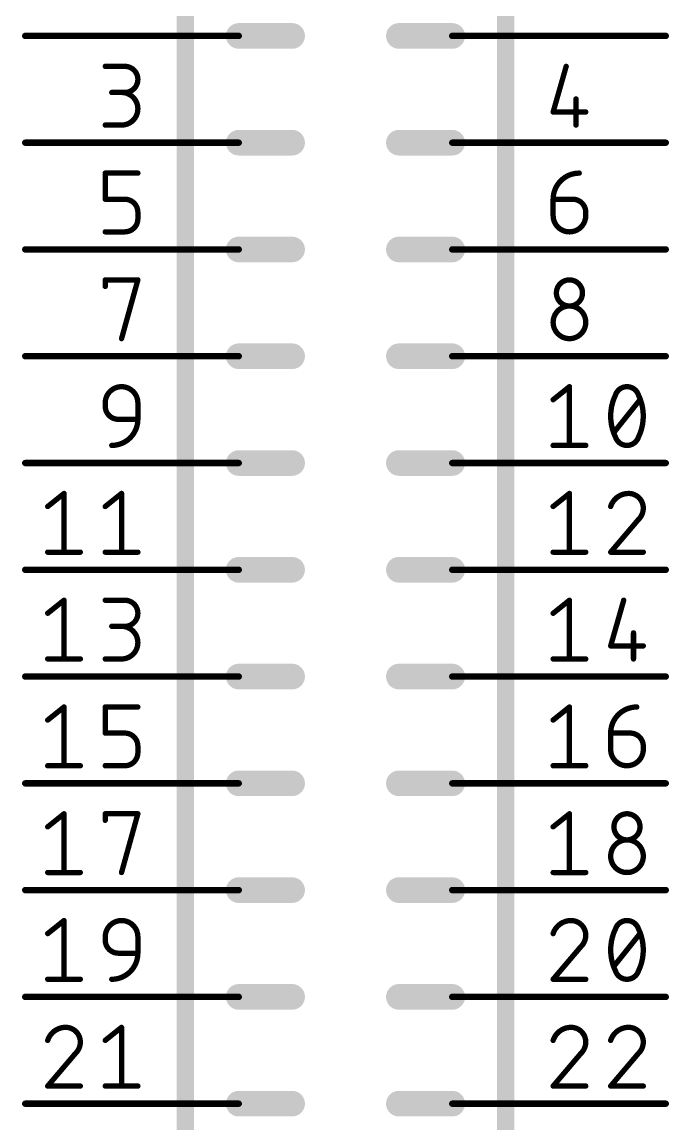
# Model space of a CAD drawing. Extents: x 13 to 226, y 41 to 152.
# Drawn here: x 22.78 to 38.18, y 68.1 to 94.31 of the extents above; entities that cross this region are included whole.
import ezdxf

# ---------------------------------------------------------------- set-up
doc = ezdxf.new("R2010")
doc.units = 0
doc.layers.add('94', color=12, linetype='CONTINUOUS')
doc.layers.add('95', color=251, linetype='CONTINUOUS')

msp = doc.modelspace()

# ---------------------------------------------------------------- linework, layer by layer
at = {"layer": '94'}
for points, const_width in [([(26.67, 104.14), (26.67, 43.18)], 0.4064), ([(34.29, 43.18), (34.29, 104.14)], 0.4064), ([(29.21, 93.98), (27.94, 93.98)], 0.6096), ([(31.75, 93.98), (33.02, 93.98)], 0.6096), ([(22.86, 93.98), (27.94, 93.98)], 0.1524), ([(38.1, 93.98), (33.02, 93.98)], 0.1524), ([(29.21, 91.44), (27.94, 91.44)], 0.6096), ([(31.75, 91.44), (33.02, 91.44)], 0.6096), ([(22.86, 91.44), (27.94, 91.44)], 0.1524), ([(38.1, 91.44), (33.02, 91.44)], 0.1524), ([(29.21, 88.9), (27.94, 88.9)], 0.6096), ([(31.75, 88.9), (33.02, 88.9)], 0.6096), ([(22.86, 88.9), (27.94, 88.9)], 0.1524), ([(38.1, 88.9), (33.02, 88.9)], 0.1524), ([(29.21, 86.36), (27.94, 86.36)], 0.6096), ([(31.75, 86.36), (33.02, 86.36)], 0.6096), ([(22.86, 86.36), (27.94, 86.36)], 0.1524), ([(38.1, 86.36), (33.02, 86.36)], 0.1524), ([(22.86, 83.82), (27.94, 83.82)], 0.1524), ([(29.21, 83.82), (27.94, 83.82)], 0.6096), ([(31.75, 83.82), (33.02, 83.82)], 0.6096), ([(38.1, 83.82), (33.02, 83.82)], 0.1524), ([(29.21, 81.28), (27.94, 81.28)], 0.6096), ([(31.75, 81.28), (33.02, 81.28)], 0.6096), ([(22.86, 81.28), (27.94, 81.28)], 0.1524), ([(38.1, 81.28), (33.02, 81.28)], 0.1524), ([(29.21, 78.74), (27.94, 78.74)], 0.6096), ([(31.75, 78.74), (33.02, 78.74)], 0.6096), ([(22.86, 78.74), (27.94, 78.74)], 0.1524), ([(38.1, 78.74), (33.02, 78.74)], 0.1524), ([(29.21, 76.2), (27.94, 76.2)], 0.6096), ([(31.75, 76.2), (33.02, 76.2)], 0.6096), ([(22.86, 76.2), (27.94, 76.2)], 0.1524), ([(38.1, 76.2), (33.02, 76.2)], 0.1524), ([(29.21, 73.66), (27.94, 73.66)], 0.6096), ([(31.75, 73.66), (33.02, 73.66)], 0.6096), ([(22.86, 73.66), (27.94, 73.66)], 0.1524), ([(38.1, 73.66), (33.02, 73.66)], 0.1524), ([(29.21, 71.12), (27.94, 71.12)], 0.6096), ([(31.75, 71.12), (33.02, 71.12)], 0.6096), ([(22.86, 71.12), (27.94, 71.12)], 0.1524), ([(38.1, 71.12), (33.02, 71.12)], 0.1524), ([(29.21, 68.58), (27.94, 68.58)], 0.6096), ([(31.75, 68.58), (33.02, 68.58)], 0.6096), ([(22.86, 68.58), (27.94, 68.58)], 0.1524), ([(38.1, 68.58), (33.02, 68.58)], 0.1524)]:
    msp.add_lwpolyline(points, dxfattribs=dict(at, const_width=const_width))
for points, const_width in [([(27.94, 94.1324, 1), (27.94, 93.8276)], 0.3048), ([(29.21, 93.8276, 1), (29.21, 94.1324)], 0.3048), ([(31.75, 94.1324, 1), (31.75, 93.8276)], 0.3048), ([(33.02, 93.8276, 1), (33.02, 94.1324)], 0.3048), ([(22.86, 94.0181, 1), (22.86, 93.9419)], 0.0762), ([(27.94, 93.9419, 1), (27.94, 94.0181)], 0.0762), ([(33.02, 94.0181, 1), (33.02, 93.9419)], 0.0762), ([(38.1, 93.9419, 1), (38.1, 94.0181)], 0.0762), ([(27.94, 91.5924, 1), (27.94, 91.2876)], 0.3048), ([(29.21, 91.2876, 1), (29.21, 91.5924)], 0.3048), ([(31.75, 91.5924, 1), (31.75, 91.2876)], 0.3048), ([(33.02, 91.2876, 1), (33.02, 91.5924)], 0.3048), ([(22.86, 91.4781, 1), (22.86, 91.4019)], 0.0762), ([(27.94, 91.4019, 1), (27.94, 91.4781)], 0.0762), ([(33.02, 91.4781, 1), (33.02, 91.4019)], 0.0762), ([(38.1, 91.4019, 1), (38.1, 91.4781)], 0.0762), ([(27.94, 89.0524, 1), (27.94, 88.7476)], 0.3048), ([(29.21, 88.7476, 1), (29.21, 89.0524)], 0.3048), ([(31.75, 89.0524, 1), (31.75, 88.7476)], 0.3048), ([(33.02, 88.7476, 1), (33.02, 89.0524)], 0.3048), ([(22.86, 88.9381, 1), (22.86, 88.8619)], 0.0762), ([(27.94, 88.8619, 1), (27.94, 88.9381)], 0.0762), ([(33.02, 88.9381, 1), (33.02, 88.8619)], 0.0762), ([(38.1, 88.8619, 1), (38.1, 88.9381)], 0.0762), ([(27.94, 86.5124, 1), (27.94, 86.2076)], 0.3048), ([(29.21, 86.2076, 1), (29.21, 86.5124)], 0.3048), ([(31.75, 86.5124, 1), (31.75, 86.2076)], 0.3048), ([(33.02, 86.2076, 1), (33.02, 86.5124)], 0.3048), ([(22.86, 86.3981, 1), (22.86, 86.3219)], 0.0762), ([(27.94, 86.3219, 1), (27.94, 86.3981)], 0.0762), ([(33.02, 86.3981, 1), (33.02, 86.3219)], 0.0762), ([(38.1, 86.3219, 1), (38.1, 86.3981)], 0.0762), ([(22.86, 83.8581, 1), (22.86, 83.7819)], 0.0762), ([(27.94, 83.9724, 1), (27.94, 83.6676)], 0.3048), ([(27.94, 83.7819, 1), (27.94, 83.8581)], 0.0762), ([(29.21, 83.6676, 1), (29.21, 83.9724)], 0.3048), ([(31.75, 83.9724, 1), (31.75, 83.6676)], 0.3048), ([(33.02, 83.6676, 1), (33.02, 83.9724)], 0.3048), ([(33.02, 83.8581, 1), (33.02, 83.7819)], 0.0762), ([(38.1, 83.7819, 1), (38.1, 83.8581)], 0.0762), ([(27.94, 81.4324, 1), (27.94, 81.1276)], 0.3048), ([(29.21, 81.1276, 1), (29.21, 81.4324)], 0.3048), ([(31.75, 81.4324, 1), (31.75, 81.1276)], 0.3048), ([(33.02, 81.1276, 1), (33.02, 81.4324)], 0.3048), ([(22.86, 81.3181, 1), (22.86, 81.2419)], 0.0762), ([(27.94, 81.2419, 1), (27.94, 81.3181)], 0.0762), ([(33.02, 81.3181, 1), (33.02, 81.2419)], 0.0762), ([(38.1, 81.2419, 1), (38.1, 81.3181)], 0.0762), ([(27.94, 78.8924, 1), (27.94, 78.5876)], 0.3048), ([(29.21, 78.5876, 1), (29.21, 78.8924)], 0.3048), ([(31.75, 78.8924, 1), (31.75, 78.5876)], 0.3048), ([(33.02, 78.5876, 1), (33.02, 78.8924)], 0.3048), ([(22.86, 78.7781, 1), (22.86, 78.7019)], 0.0762), ([(27.94, 78.7019, 1), (27.94, 78.7781)], 0.0762), ([(33.02, 78.7781, 1), (33.02, 78.7019)], 0.0762), ([(38.1, 78.7019, 1), (38.1, 78.7781)], 0.0762), ([(27.94, 76.3524, 1), (27.94, 76.0476)], 0.3048), ([(29.21, 76.0476, 1), (29.21, 76.3524)], 0.3048), ([(31.75, 76.3524, 1), (31.75, 76.0476)], 0.3048), ([(33.02, 76.0476, 1), (33.02, 76.3524)], 0.3048), ([(22.86, 76.2381, 1), (22.86, 76.1619)], 0.0762), ([(27.94, 76.1619, 1), (27.94, 76.2381)], 0.0762), ([(33.02, 76.2381, 1), (33.02, 76.1619)], 0.0762), ([(38.1, 76.1619, 1), (38.1, 76.2381)], 0.0762), ([(27.94, 73.8124, 1), (27.94, 73.5076)], 0.3048), ([(29.21, 73.5076, 1), (29.21, 73.8124)], 0.3048), ([(31.75, 73.8124, 1), (31.75, 73.5076)], 0.3048), ([(33.02, 73.5076, 1), (33.02, 73.8124)], 0.3048), ([(22.86, 73.6981, 1), (22.86, 73.6219)], 0.0762), ([(27.94, 73.6219, 1), (27.94, 73.6981)], 0.0762), ([(33.02, 73.6981, 1), (33.02, 73.6219)], 0.0762), ([(38.1, 73.6219, 1), (38.1, 73.6981)], 0.0762), ([(27.94, 71.2724, 1), (27.94, 70.9676)], 0.3048), ([(29.21, 70.9676, 1), (29.21, 71.2724)], 0.3048), ([(31.75, 71.2724, 1), (31.75, 70.9676)], 0.3048), ([(33.02, 70.9676, 1), (33.02, 71.2724)], 0.3048), ([(22.86, 71.1581, 1), (22.86, 71.0819)], 0.0762), ([(27.94, 71.0819, 1), (27.94, 71.1581)], 0.0762), ([(33.02, 71.1581, 1), (33.02, 71.0819)], 0.0762), ([(38.1, 71.0819, 1), (38.1, 71.1581)], 0.0762), ([(27.94, 68.7324, 1), (27.94, 68.4276)], 0.3048), ([(29.21, 68.4276, 1), (29.21, 68.7324)], 0.3048), ([(31.75, 68.7324, 1), (31.75, 68.4276)], 0.3048), ([(33.02, 68.4276, 1), (33.02, 68.7324)], 0.3048), ([(22.86, 68.6181, 1), (22.86, 68.5419)], 0.0762), ([(27.94, 68.5419, 1), (27.94, 68.6181)], 0.0762), ([(33.02, 68.6181, 1), (33.02, 68.5419)], 0.0762), ([(38.1, 68.5419, 1), (38.1, 68.6181)], 0.0762)]:
    msp.add_lwpolyline(points, format="xyb", dxfattribs=dict(at, const_width=const_width))
at = {"layer": '95', "const_width": 0.127}
for points in [[(24.7636, 93.2561), (25.2293, 93.2561)], [(35.7307, 93.2561), (35.4203, 92.1695)], [(25.2293, 92.6352), (24.9188, 92.6352)], [(35.9636, 92.48), (35.9636, 91.8591)], [(35.4203, 92.1695), (36.1964, 92.1695)], [(24.7636, 91.8591), (25.1516, 91.8591)], [(24.7636, 90.0952), (24.7636, 90.7161)], [(24.7636, 90.7161), (25.5397, 90.7161)], [(25.2293, 90.0952), (24.7636, 90.0952)], [(35.4203, 90.0952), (35.886, 90.0952)], [(35.4203, 89.7072), (35.4203, 90.0952)], [(25.5397, 89.6295), (25.5397, 89.7848)], [(36.1964, 89.7848), (36.1964, 89.7072)], [(24.7636, 89.3191), (25.2293, 89.3191)], [(24.7636, 88.0209), (24.7636, 88.1761)], [(24.7636, 88.1761), (25.5397, 88.1761)], [(25.5397, 88.1761), (25.1516, 86.7791)], [(35.4203, 85.3257), (35.8084, 85.6361)], [(35.8084, 85.6361), (35.8084, 84.2391)], [(24.7636, 85.1704), (24.7636, 85.248)], [(25.5397, 85.248), (25.5397, 84.86)], [(36.8668, 84.5495), (37.4877, 85.3257)], [(25.5397, 84.86), (25.074, 84.86)], [(35.4203, 84.2391), (36.1964, 84.2391)], [(23.3947, 82.7857), (23.7828, 83.0961)], [(23.7828, 83.0961), (23.7828, 81.6991)], [(24.7636, 82.7857), (25.1516, 83.0961)], [(25.1516, 83.0961), (25.1516, 81.6991)], [(35.4203, 82.7857), (35.8084, 83.0961)], [(35.8084, 83.0961), (35.8084, 81.6991)], [(37.4488, 82.4752), (36.7892, 81.6991)], [(23.3947, 81.6991), (24.1708, 81.6991)], [(24.7636, 81.6991), (25.5397, 81.6991)], [(35.4203, 81.6991), (36.1964, 81.6991)], [(36.7892, 81.6991), (37.5653, 81.6991)], [(23.3947, 80.2457), (23.7828, 80.5561)], [(23.7828, 80.5561), (23.7828, 79.1591)], [(24.7636, 80.5561), (25.2293, 80.5561)], [(35.4203, 80.2457), (35.8084, 80.5561)], [(35.8084, 80.5561), (35.8084, 79.1591)], [(37.0996, 80.5561), (36.7892, 79.4695)], [(25.2293, 79.9352), (24.9188, 79.9352)], [(37.3324, 79.78), (37.3324, 79.1591)], [(36.7892, 79.4695), (37.5653, 79.4695)], [(23.3947, 79.1591), (24.1708, 79.1591)], [(24.7636, 79.1591), (25.1516, 79.1591)], [(35.4203, 79.1591), (36.1964, 79.1591)], [(23.3947, 77.7057), (23.7828, 78.0161)], [(23.7828, 78.0161), (23.7828, 76.6191)], [(24.7636, 77.3952), (24.7636, 78.0161)], [(24.7636, 78.0161), (25.5397, 78.0161)], [(35.4203, 77.7057), (35.8084, 78.0161)], [(35.8084, 78.0161), (35.8084, 76.6191)], [(25.2293, 77.3952), (24.7636, 77.3952)], [(36.7892, 77.3952), (37.2548, 77.3952)], [(36.7892, 77.0072), (36.7892, 77.3952)], [(25.5397, 76.9295), (25.5397, 77.0848)], [(37.5653, 77.0848), (37.5653, 77.0072)], [(23.3947, 76.6191), (24.1708, 76.6191)], [(24.7636, 76.6191), (25.2293, 76.6191)], [(35.4203, 76.6191), (36.1964, 76.6191)], [(23.3947, 75.1657), (23.7828, 75.4761)], [(23.7828, 75.4761), (23.7828, 74.0791)], [(24.7636, 75.3209), (24.7636, 75.4761)], [(24.7636, 75.4761), (25.5397, 75.4761)], [(25.5397, 75.4761), (25.1516, 74.0791)], [(35.4203, 75.1657), (35.8084, 75.4761)], [(35.8084, 75.4761), (35.8084, 74.0791)], [(23.3947, 74.0791), (24.1708, 74.0791)], [(35.4203, 74.0791), (36.1964, 74.0791)], [(23.3947, 72.6257), (23.7828, 72.9361)], [(23.7828, 72.9361), (23.7828, 71.5391)], [(24.7636, 72.4704), (24.7636, 72.548)], [(25.5397, 72.548), (25.5397, 72.16)], [(36.8668, 71.8495), (37.4877, 72.6257)], [(36.08, 72.3152), (35.4203, 71.5391)], [(25.5397, 72.16), (25.074, 72.16)], [(23.3947, 71.5391), (24.1708, 71.5391)], [(35.4203, 71.5391), (36.1964, 71.5391)], [(24.7636, 70.0857), (25.1516, 70.3961)], [(25.1516, 70.3961), (25.1516, 68.9991)], [(24.0544, 69.7752), (23.3947, 68.9991)], [(36.08, 69.7752), (35.4203, 68.9991)], [(37.4488, 69.7752), (36.7892, 68.9991)], [(23.3947, 68.9991), (24.1708, 68.9991)], [(24.7636, 68.9991), (25.5397, 68.9991)], [(35.4203, 68.9991), (36.1964, 68.9991)], [(36.7892, 68.9991), (37.5653, 68.9991)]]:
    msp.add_lwpolyline(points, dxfattribs=at)
at = {"layer": '95'}
for points, const_width in [([(24.7636, 93.2879, 1), (24.7636, 93.2244)], 0.0635), ([(25.2293, 92.6352, 1), (25.2293, 93.2561)], 0.127), ([(25.2293, 93.2879, 1), (25.2293, 93.2244)], 0.0635), ([(25.2293, 93.2244, 1), (25.2293, 93.2879)], 0.0635), ([(35.7613, 93.2474, 1), (35.7002, 93.2648)], 0.0635), ([(24.9188, 92.667, 1), (24.9188, 92.6035)], 0.0635), ([(25.1516, 92.667, 1), (25.1516, 92.6035)], 0.0635), ([(25.1516, 91.8591, 1), (25.1516, 92.6352)], 0.127), ([(25.2293, 92.667, 1), (25.2293, 92.6035)], 0.0635), ([(25.2293, 92.6035, 1), (25.2293, 92.667)], 0.0635), ([(35.9953, 92.48, 1), (35.9318, 92.48)], 0.0635), ([(35.4203, 92.2013, 1), (35.4203, 92.1378)], 0.0635), ([(35.3898, 92.1783, 1), (35.4508, 92.1608)], 0.0635), ([(36.1964, 92.1378, 1), (36.1964, 92.2013)], 0.0635), ([(24.7636, 91.8909, 1), (24.7636, 91.8273)], 0.0635), ([(25.1516, 91.8909, 1), (25.1516, 91.8273)], 0.0635), ([(25.1516, 91.8273, 1), (25.1516, 91.8909)], 0.0635), ([(35.9318, 91.8591, 1), (35.9953, 91.8591)], 0.0635), ([(24.7953, 90.7161, 1), (24.7318, 90.7161)], 0.0635), ([(24.7636, 90.7478, 1), (24.7636, 90.6843)], 0.0635), ([(25.5397, 90.6843, 1), (25.5397, 90.7478)], 0.0635), ([(36.0412, 90.7161, 0.4142), (35.4203, 90.0952)], 0.127), ([(36.0412, 90.6844, 1), (36.0412, 90.7478)], 0.0635), ([(24.7636, 90.127, 1), (24.7636, 90.0635)], 0.0635), ([(24.7318, 90.0952, 1), (24.7953, 90.0952)], 0.0635), ([(25.5397, 89.7848, 0.4142), (25.2293, 90.0952)], 0.127), ([(25.2293, 90.127, 1), (25.2293, 90.0635)], 0.0635), ([(25.2293, 90.0635, 1), (25.2293, 90.127)], 0.0635), ([(35.4203, 90.127, 1), (35.4203, 90.0635)], 0.0635), ([(35.4521, 90.0952, 1), (35.3886, 90.0952)], 0.0635), ([(35.3886, 90.0952, 1), (35.4521, 90.0952)], 0.0635), ([(36.1964, 89.7848, 0.4142), (35.886, 90.0952)], 0.127), ([(35.886, 90.127, 1), (35.886, 90.0635)], 0.0635), ([(35.886, 90.0635, 1), (35.886, 90.127)], 0.0635), ([(25.2293, 89.3191, 0.4142), (25.5397, 89.6295)], 0.127), ([(25.5714, 89.7848, 1), (25.508, 89.7848)], 0.0635), ([(25.508, 89.7848, 1), (25.5714, 89.7848)], 0.0635), ([(25.5714, 89.6295, 1), (25.508, 89.6295)], 0.0635), ([(25.508, 89.6295, 1), (25.5714, 89.6295)], 0.0635), ([(35.452, 89.7072, 1), (35.3885, 89.7072)], 0.0635), ([(35.4203, 89.7072, 1), (36.1964, 89.7072)], 0.127), ([(35.3886, 89.7072, 1), (35.4521, 89.7072)], 0.0635), ([(36.2282, 89.7848, 1), (36.1647, 89.7848)], 0.0635), ([(36.1647, 89.7848, 1), (36.2282, 89.7848)], 0.0635), ([(36.2282, 89.7072, 1), (36.1647, 89.7072)], 0.0635), ([(36.1647, 89.7072, 1), (36.2282, 89.7072)], 0.0635), ([(24.7636, 89.3509, 1), (24.7636, 89.2874)], 0.0635), ([(25.2293, 89.3509, 1), (25.2293, 89.2874)], 0.0635), ([(25.2293, 89.2874, 1), (25.2293, 89.3509)], 0.0635), ([(24.7953, 88.1761, 1), (24.7318, 88.1761)], 0.0635), ([(24.7636, 88.2079, 1), (24.7636, 88.1444)], 0.0635), ([(25.5703, 88.1676, 1), (25.5091, 88.1846)], 0.0635), ([(25.5397, 88.1444, 1), (25.5397, 88.2079)], 0.0635), ([(36.1188, 87.8657, 1), (35.4979, 87.8657)], 0.127), ([(24.7318, 88.0209, 1), (24.7953, 88.0209)], 0.0635), ([(35.4979, 87.8657, 1), (36.1188, 87.8657)], 0.127), ([(35.5297, 87.8657, 1), (35.4662, 87.8657)], 0.0635), ([(35.4662, 87.8657, 1), (35.5297, 87.8657)], 0.0635), ([(36.1506, 87.8657, 1), (36.087, 87.8657)], 0.0635), ([(36.087, 87.8657, 1), (36.1505, 87.8657)], 0.0635), ([(36.1964, 87.1672, 1), (35.4203, 87.1672)], 0.127), ([(35.452, 87.1672, 1), (35.3885, 87.1672)], 0.0635), ([(35.4203, 87.1672, 1), (36.1964, 87.1672)], 0.127), ([(35.3886, 87.1672, 1), (35.4521, 87.1672)], 0.0635), ([(36.2282, 87.1672, 1), (36.1647, 87.1672)], 0.0635), ([(36.1647, 87.1672, 1), (36.2282, 87.1672)], 0.0635), ([(25.1211, 86.7876, 1), (25.1822, 86.7706)], 0.0635), ([(25.5397, 85.248, 1), (24.7636, 85.248)], 0.127), ([(35.8401, 85.6361, 1), (35.7766, 85.6361)], 0.0635), ([(35.8282, 85.6113, 1), (35.7885, 85.6609)], 0.0635), ([(36.9056, 85.4421, 0.1139), (36.7892, 84.9376)], 0.127), ([(36.8755, 85.4524, 1), (36.9356, 85.4318)], 0.0635), ([(37.1772, 85.6361, 0.3205), (36.9056, 85.4421)], 0.127), ([(36.9341, 85.4282, 1), (36.877, 85.456)], 0.0635), ([(37.4488, 85.4421, 0.3205), (37.1772, 85.6361)], 0.127), ([(37.1772, 85.6678, 1), (37.1772, 85.6044)], 0.0635), ([(37.1772, 85.6044, 1), (37.1772, 85.6678)], 0.0635), ([(37.5653, 84.9376, 0.1139), (37.4488, 85.4421)], 0.127), ([(37.4774, 85.456, 1), (37.4203, 85.4282)], 0.0635), ([(37.4188, 85.4318, 1), (37.4789, 85.4524)], 0.0635), ([(24.7953, 85.248, 1), (24.7318, 85.248)], 0.0635), ([(24.7318, 85.248, 1), (24.7953, 85.248)], 0.0635), ([(24.7636, 85.1704, 0.4142), (25.074, 84.86)], 0.127), ([(24.7953, 85.1704, 1), (24.7318, 85.1704)], 0.0635), ([(24.7318, 85.1704, 1), (24.7953, 85.1704)], 0.0635), ([(25.5079, 85.248, 1), (25.5714, 85.248)], 0.0635), ([(25.5714, 85.248, 1), (25.508, 85.248)], 0.0635), ([(35.4005, 85.3504, 1), (35.4401, 85.3009)], 0.0635), ([(37.5124, 85.3058, 1), (37.4629, 85.3455)], 0.0635), ([(36.8209, 84.9376, 1), (36.7574, 84.9376)], 0.0635), ([(36.7574, 84.9376, 1), (36.8209, 84.9376)], 0.0635), ([(36.7892, 84.9376, 0.1139), (36.9056, 84.4331)], 0.127), ([(37.4488, 84.4331, 0.1139), (37.5653, 84.9376)], 0.127), ([(37.597, 84.9376, 1), (37.5335, 84.9376)], 0.0635), ([(37.5335, 84.9376, 1), (37.597, 84.9376)], 0.0635), ([(24.9188, 84.2391, 0.4142), (25.5397, 84.86)], 0.127), ([(25.074, 84.8917, 1), (25.074, 84.8282)], 0.0635), ([(25.074, 84.8282, 1), (25.074, 84.8917)], 0.0635), ([(25.5714, 84.86, 1), (25.508, 84.86)], 0.0635), ([(25.508, 84.86, 1), (25.5714, 84.86)], 0.0635), ([(25.5397, 84.8282, 1), (25.5397, 84.8917)], 0.0635), ([(36.842, 84.5694, 1), (36.8916, 84.5297)], 0.0635), ([(36.9356, 84.4434, 1), (36.8755, 84.4228)], 0.0635), ([(36.9056, 84.4331, 0.3205), (37.1772, 84.2391)], 0.127), ([(36.877, 84.4192, 1), (36.9341, 84.447)], 0.0635), ([(37.1772, 84.2391, 0.3205), (37.4488, 84.4331)], 0.127), ([(37.4203, 84.447, 1), (37.4774, 84.4192)], 0.0635), ([(37.4789, 84.4228, 1), (37.4188, 84.4434)], 0.0635), ([(24.9188, 84.2709, 1), (24.9188, 84.2074)], 0.0635), ([(35.4203, 84.2709, 1), (35.4203, 84.2074)], 0.0635), ([(35.7766, 84.2391, 1), (35.8401, 84.2391)], 0.0635), ([(36.1964, 84.2074, 1), (36.1964, 84.2709)], 0.0635), ([(37.1772, 84.2708, 1), (37.1772, 84.2074)], 0.0635), ([(37.1772, 84.2074, 1), (37.1772, 84.2708)], 0.0635), ([(23.8145, 83.0961, 1), (23.751, 83.0961)], 0.0635), ([(23.8026, 83.0713, 1), (23.763, 83.1209)], 0.0635), ([(25.1834, 83.0961, 1), (25.1199, 83.0961)], 0.0635), ([(25.1715, 83.0713, 1), (25.1318, 83.1209)], 0.0635), ([(35.8401, 83.0961, 1), (35.7766, 83.0961)], 0.0635), ([(35.8282, 83.0713, 1), (35.7885, 83.1209)], 0.0635), ([(37.216, 83.0961, 0.3252), (36.7891, 82.7857)], 0.127), ([(37.5653, 82.7469, 0.4142), (37.216, 83.0961)], 0.127), ([(37.216, 83.1279, 1), (37.216, 83.0644)], 0.0635), ([(37.216, 83.0644, 1), (37.216, 83.1278)], 0.0635), ([(23.3749, 82.8104, 1), (23.4146, 82.7609)], 0.0635), ([(24.7438, 82.8104, 1), (24.7834, 82.7609)], 0.0635), ([(35.4005, 82.8104, 1), (35.4401, 82.7609)], 0.0635), ([(36.7589, 82.7954, 1), (36.8194, 82.7759)], 0.0635), ([(37.4488, 82.4752, 0.2053), (37.5653, 82.7469)], 0.127), ([(37.597, 82.7468, 1), (37.5335, 82.7469)], 0.0635), ([(37.5335, 82.7469, 1), (37.597, 82.7469)], 0.0635), ([(37.4269, 82.4982, 1), (37.4707, 82.4522)], 0.0635), ([(37.473, 82.4546, 1), (37.4247, 82.4958)], 0.0635), ([(23.3947, 81.7309, 1), (23.3947, 81.6673)], 0.0635), ([(23.751, 81.6991, 1), (23.8145, 81.6991)], 0.0635), ([(24.1708, 81.6673, 1), (24.1708, 81.7309)], 0.0635), ([(24.7636, 81.7309, 1), (24.7636, 81.6673)], 0.0635), ([(25.1199, 81.6991, 1), (25.1834, 81.6991)], 0.0635), ([(25.5397, 81.6673, 1), (25.5397, 81.7309)], 0.0635), ([(35.4203, 81.7309, 1), (35.4203, 81.6673)], 0.0635), ([(35.7766, 81.6991, 1), (35.8401, 81.6991)], 0.0635), ([(36.1964, 81.6673, 1), (36.1964, 81.7309)], 0.0635), ([(36.7892, 81.7309, 1), (36.7892, 81.6673)], 0.0635), ([(36.765, 81.7197, 1), (36.8133, 81.6785)], 0.0635), ([(37.5653, 81.6673, 1), (37.5653, 81.7309)], 0.0635), ([(23.8145, 80.5561, 1), (23.751, 80.5561)], 0.0635), ([(23.8026, 80.5313, 1), (23.763, 80.5809)], 0.0635), ([(24.7636, 80.5879, 1), (24.7636, 80.5243)], 0.0635), ([(25.2293, 80.5879, 1), (25.2293, 80.5243)], 0.0635), ([(25.2293, 79.9352, 1), (25.2293, 80.5561)], 0.127), ([(25.2293, 80.5243, 1), (25.2293, 80.5879)], 0.0635), ([(35.8401, 80.5561, 1), (35.7766, 80.5561)], 0.0635), ([(35.8282, 80.5313, 1), (35.7885, 80.5809)], 0.0635), ([(37.1301, 80.5474, 1), (37.0691, 80.5648)], 0.0635), ([(23.3749, 80.2704, 1), (23.4146, 80.2209)], 0.0635), ([(35.4005, 80.2704, 1), (35.4401, 80.2209)], 0.0635), ([(24.9188, 79.967, 1), (24.9188, 79.9035)], 0.0635), ([(25.1516, 79.967, 1), (25.1516, 79.9035)], 0.0635), ([(25.1516, 79.1591, 1), (25.1516, 79.9352)], 0.127), ([(25.2293, 79.967, 1), (25.2293, 79.9035)], 0.0635), ([(25.2293, 79.9035, 1), (25.2293, 79.967)], 0.0635), ([(37.3642, 79.78, 1), (37.3007, 79.78)], 0.0635), ([(36.7586, 79.4783, 1), (36.8197, 79.4608)], 0.0635), ([(36.7892, 79.5013, 1), (36.7892, 79.4378)], 0.0635), ([(37.5653, 79.4378, 1), (37.5653, 79.5013)], 0.0635), ([(23.3947, 79.1909, 1), (23.3947, 79.1274)], 0.0635), ([(23.751, 79.1591, 1), (23.8145, 79.1591)], 0.0635), ([(24.1708, 79.1274, 1), (24.1708, 79.1909)], 0.0635), ([(24.7636, 79.1909, 1), (24.7636, 79.1274)], 0.0635), ([(25.1516, 79.1909, 1), (25.1516, 79.1274)], 0.0635), ([(25.1516, 79.1274, 1), (25.1516, 79.1909)], 0.0635), ([(35.4203, 79.1909, 1), (35.4203, 79.1274)], 0.0635), ([(35.7766, 79.1591, 1), (35.8401, 79.1591)], 0.0635), ([(36.1964, 79.1274, 1), (36.1964, 79.1909)], 0.0635), ([(37.3007, 79.1591, 1), (37.3642, 79.1591)], 0.0635), ([(23.8145, 78.0161, 1), (23.751, 78.0161)], 0.0635), ([(23.8026, 77.9913, 1), (23.763, 78.0409)], 0.0635), ([(24.7636, 78.0479, 1), (24.7636, 77.9844)], 0.0635), ([(24.7953, 78.0161, 1), (24.7318, 78.0161)], 0.0635), ([(25.5397, 77.9844, 1), (25.5397, 78.0479)], 0.0635), ([(35.8401, 78.0161, 1), (35.7766, 78.0161)], 0.0635), ([(35.8282, 77.9913, 1), (35.7885, 78.0409)], 0.0635), ([(37.41, 78.0161, 0.4142), (36.7892, 77.3952)], 0.127), ([(37.41, 77.9844, 1), (37.41, 78.0478)], 0.0635), ([(23.3749, 77.7304, 1), (23.4146, 77.6809)], 0.0635), ([(35.4005, 77.7304, 1), (35.4401, 77.6809)], 0.0635), ([(24.7636, 77.427, 1), (24.7636, 77.3635)], 0.0635), ([(24.7318, 77.3952, 1), (24.7953, 77.3952)], 0.0635), ([(25.2293, 77.427, 1), (25.2293, 77.3635)], 0.0635), ([(25.5397, 77.0848, 0.4142), (25.2293, 77.3952)], 0.127), ([(25.2293, 77.3635, 1), (25.2293, 77.427)], 0.0635), ([(36.8209, 77.3952, 1), (36.7574, 77.3952)], 0.0635), ([(36.7574, 77.3952, 1), (36.8209, 77.3952)], 0.0635), ([(36.7892, 77.427, 1), (36.7892, 77.3635)], 0.0635), ([(37.2548, 77.427, 1), (37.2548, 77.3635)], 0.0635), ([(37.5653, 77.0848, 0.4142), (37.2548, 77.3952)], 0.127), ([(37.2548, 77.3635, 1), (37.2548, 77.427)], 0.0635), ([(25.5714, 77.0848, 1), (25.508, 77.0848)], 0.0635), ([(25.508, 77.0848, 1), (25.5714, 77.0848)], 0.0635), ([(36.7891, 77.0072, 1), (37.5653, 77.0072)], 0.127), ([(36.8209, 77.0072, 1), (36.7574, 77.0072)], 0.0635), ([(37.597, 77.0848, 1), (37.5335, 77.0848)], 0.0635), ([(37.5335, 77.0848, 1), (37.597, 77.0848)], 0.0635), ([(37.597, 77.0072, 1), (37.5335, 77.0072)], 0.0635), ([(25.2293, 76.6191, 0.4142), (25.5397, 76.9295)], 0.127), ([(25.5714, 76.9295, 1), (25.508, 76.9295)], 0.0635), ([(25.508, 76.9295, 1), (25.5714, 76.9295)], 0.0635), ([(36.7574, 77.0072, 1), (36.8209, 77.0072)], 0.0635), ([(37.5335, 77.0072, 1), (37.597, 77.0072)], 0.0635), ([(23.3947, 76.6509, 1), (23.3947, 76.5874)], 0.0635), ([(23.751, 76.6191, 1), (23.8145, 76.6191)], 0.0635), ([(24.1708, 76.5874, 1), (24.1708, 76.6509)], 0.0635), ([(24.7636, 76.6509, 1), (24.7636, 76.5874)], 0.0635), ([(25.2293, 76.6509, 1), (25.2293, 76.5874)], 0.0635), ([(25.2293, 76.5874, 1), (25.2293, 76.6509)], 0.0635), ([(35.4203, 76.6509, 1), (35.4203, 76.5874)], 0.0635), ([(35.7766, 76.6191, 1), (35.8401, 76.6191)], 0.0635), ([(36.1964, 76.5874, 1), (36.1964, 76.6509)], 0.0635), ([(23.8145, 75.4761, 1), (23.751, 75.4761)], 0.0635), ([(23.8026, 75.4513, 1), (23.763, 75.5009)], 0.0635), ([(24.7636, 75.5079, 1), (24.7636, 75.4444)], 0.0635), ([(24.7953, 75.4761, 1), (24.7318, 75.4761)], 0.0635), ([(25.5703, 75.4676, 1), (25.5091, 75.4846)], 0.0635), ([(25.5397, 75.4444, 1), (25.5397, 75.5079)], 0.0635), ([(35.8401, 75.4761, 1), (35.7766, 75.4761)], 0.0635), ([(35.8282, 75.4513, 1), (35.7885, 75.5009)], 0.0635), ([(37.4877, 75.1657, 1), (36.8668, 75.1657)], 0.127), ([(24.7318, 75.3209, 1), (24.7953, 75.3209)], 0.0635), ([(23.3749, 75.1904, 1), (23.4146, 75.1409)], 0.0635), ([(35.4005, 75.1904, 1), (35.4401, 75.1409)], 0.0635), ([(36.8985, 75.1657, 1), (36.835, 75.1657)], 0.0635), ([(36.835, 75.1657, 1), (36.8985, 75.1657)], 0.0635), ([(36.8668, 75.1657, 1), (37.4877, 75.1657)], 0.127), ([(37.5194, 75.1657, 1), (37.4559, 75.1657)], 0.0635), ([(37.4559, 75.1657, 1), (37.5194, 75.1657)], 0.0635), ([(37.5653, 74.4672, 1), (36.7892, 74.4672)], 0.127), ([(36.7891, 74.4672, 1), (37.5653, 74.4672)], 0.127), ([(36.8209, 74.4672, 1), (36.7574, 74.4672)], 0.0635), ([(36.7574, 74.4672, 1), (36.8209, 74.4672)], 0.0635), ([(37.597, 74.4672, 1), (37.5335, 74.4672)], 0.0635), ([(37.5335, 74.4672, 1), (37.597, 74.4672)], 0.0635), ([(23.3947, 74.1108, 1), (23.3947, 74.0473)], 0.0635), ([(23.751, 74.0791, 1), (23.8145, 74.0791)], 0.0635), ([(24.1708, 74.0473, 1), (24.1708, 74.1108)], 0.0635), ([(25.1211, 74.0876, 1), (25.1822, 74.0706)], 0.0635), ([(35.4203, 74.1108, 1), (35.4203, 74.0473)], 0.0635), ([(35.7766, 74.0791, 1), (35.8401, 74.0791)], 0.0635), ([(36.1964, 74.0473, 1), (36.1964, 74.1108)], 0.0635), ([(23.8145, 72.9361, 1), (23.751, 72.9361)], 0.0635), ([(23.8026, 72.9113, 1), (23.763, 72.9609)], 0.0635), ([(25.5397, 72.548, 1), (24.7636, 72.548)], 0.127), ([(35.8472, 72.9361, 0.3252), (35.4203, 72.6257)], 0.127), ([(35.8472, 72.9679, 1), (35.8472, 72.9044)], 0.0635), ([(36.1964, 72.5868, 0.4142), (35.8472, 72.9361)], 0.127), ([(35.8472, 72.9044, 1), (35.8472, 72.9678)], 0.0635), ([(37.1772, 72.9361, 0.3205), (36.9056, 72.7421)], 0.127), ([(37.4488, 72.7421, 0.3205), (37.1772, 72.9361)], 0.127), ([(37.1772, 72.9678, 1), (37.1772, 72.9044)], 0.0635), ([(37.1772, 72.9044, 1), (37.1772, 72.9678)], 0.0635), ([(23.3749, 72.6504, 1), (23.4146, 72.6009)], 0.0635), ([(24.7953, 72.548, 1), (24.7318, 72.548)], 0.0635), ([(25.5714, 72.548, 1), (25.508, 72.548)], 0.0635), ([(35.3901, 72.6354, 1), (35.4505, 72.6159)], 0.0635), ([(36.08, 72.3152, 0.2053), (36.1964, 72.5868)], 0.127), ([(36.2282, 72.5868, 1), (36.1647, 72.5869)], 0.0635), ([(36.1647, 72.5868, 1), (36.2282, 72.5868)], 0.0635), ([(36.9056, 72.7421, 0.1139), (36.7892, 72.2376)], 0.127), ([(36.8755, 72.7524, 1), (36.9356, 72.7318)], 0.0635), ([(36.9341, 72.7282, 1), (36.877, 72.756)], 0.0635), ([(37.5653, 72.2376, 0.1139), (37.4488, 72.7421)], 0.127), ([(37.4774, 72.756, 1), (37.4203, 72.7282)], 0.0635), ([(37.4188, 72.7318, 1), (37.4789, 72.7524)], 0.0635), ([(37.5124, 72.6058, 1), (37.4629, 72.6455)], 0.0635), ([(24.7318, 72.548, 1), (24.7953, 72.548)], 0.0635), ([(24.7636, 72.4704, 0.4142), (25.074, 72.16)], 0.127), ([(24.7953, 72.4704, 1), (24.7318, 72.4704)], 0.0635), ([(24.7318, 72.4704, 1), (24.7953, 72.4704)], 0.0635), ([(25.5079, 72.548, 1), (25.5714, 72.548)], 0.0635), ([(36.0581, 72.3382, 1), (36.1019, 72.2922)], 0.0635), ([(36.1042, 72.2946, 1), (36.0558, 72.3358)], 0.0635), ([(24.9188, 71.5391, 0.4142), (25.5397, 72.16)], 0.127), ([(25.074, 72.1917, 1), (25.074, 72.1282)], 0.0635), ([(25.074, 72.1282, 1), (25.074, 72.1917)], 0.0635), ([(25.5714, 72.16, 1), (25.508, 72.16)], 0.0635), ([(25.508, 72.16, 1), (25.5714, 72.16)], 0.0635), ([(25.5397, 72.1282, 1), (25.5397, 72.1917)], 0.0635), ([(36.8209, 72.2376, 1), (36.7574, 72.2376)], 0.0635), ([(36.7574, 72.2376, 1), (36.8209, 72.2376)], 0.0635), ([(36.7892, 72.2376, 0.1139), (36.9056, 71.7331)], 0.127), ([(37.4488, 71.7331, 0.1139), (37.5653, 72.2376)], 0.127), ([(37.597, 72.2376, 1), (37.5335, 72.2376)], 0.0635), ([(37.5335, 72.2376, 1), (37.597, 72.2376)], 0.0635), ([(36.842, 71.8694, 1), (36.8916, 71.8297)], 0.0635), ([(23.3947, 71.5709, 1), (23.3947, 71.5074)], 0.0635), ([(23.751, 71.5391, 1), (23.8145, 71.5391)], 0.0635), ([(24.1708, 71.5074, 1), (24.1708, 71.5709)], 0.0635), ([(24.9188, 71.5709, 1), (24.9188, 71.5074)], 0.0635), ([(35.4203, 71.5709, 1), (35.4203, 71.5074)], 0.0635), ([(35.3961, 71.5597, 1), (35.4445, 71.5185)], 0.0635), ([(36.1964, 71.5074, 1), (36.1964, 71.5709)], 0.0635), ([(36.9356, 71.7434, 1), (36.8755, 71.7228)], 0.0635), ([(36.9056, 71.7331, 0.3205), (37.1772, 71.5391)], 0.127), ([(36.877, 71.7192, 1), (36.9341, 71.747)], 0.0635), ([(37.1772, 71.5391, 0.3205), (37.4488, 71.7331)], 0.127), ([(37.1772, 71.5708, 1), (37.1772, 71.5074)], 0.0635), ([(37.1772, 71.5074, 1), (37.1772, 71.5708)], 0.0635), ([(37.4203, 71.747, 1), (37.4774, 71.7192)], 0.0635), ([(37.4789, 71.7228, 1), (37.4188, 71.7434)], 0.0635), ([(23.8216, 70.3961, 0.3252), (23.3947, 70.0857)], 0.127), ([(24.1708, 70.0469, 0.4142), (23.8216, 70.3961)], 0.127), ([(23.8216, 70.4279, 1), (23.8216, 70.3644)], 0.0635), ([(23.8216, 70.3644, 1), (23.8216, 70.4278)], 0.0635), ([(25.1834, 70.3961, 1), (25.1199, 70.3961)], 0.0635), ([(25.1715, 70.3713, 1), (25.1318, 70.4209)], 0.0635), ([(35.8472, 70.3961, 0.3252), (35.4203, 70.0857)], 0.127), ([(36.1964, 70.0469, 0.4142), (35.8472, 70.3961)], 0.127), ([(35.8472, 70.4279, 1), (35.8472, 70.3644)], 0.0635), ([(35.8472, 70.3644, 1), (35.8472, 70.4278)], 0.0635), ([(37.216, 70.3961, 0.3252), (36.7891, 70.0857)], 0.127), ([(37.5653, 70.0469, 0.4142), (37.216, 70.3961)], 0.127), ([(37.216, 70.4279, 1), (37.216, 70.3644)], 0.0635), ([(37.216, 70.3644, 1), (37.216, 70.4278)], 0.0635), ([(23.3645, 70.0954, 1), (23.4249, 70.0759)], 0.0635), ([(24.0544, 69.7752, 0.2053), (24.1708, 70.0469)], 0.127), ([(24.2026, 70.0468, 1), (24.1391, 70.0469)], 0.0635), ([(24.1391, 70.0469, 1), (24.2026, 70.0469)], 0.0635), ([(24.7438, 70.1104, 1), (24.7834, 70.0609)], 0.0635), ([(35.3901, 70.0954, 1), (35.4505, 70.0759)], 0.0635), ([(36.08, 69.7752, 0.2053), (36.1964, 70.0469)], 0.127), ([(36.2282, 70.0468, 1), (36.1647, 70.0469)], 0.0635), ([(36.1647, 70.0469, 1), (36.2282, 70.0469)], 0.0635), ([(36.7589, 70.0954, 1), (36.8194, 70.0759)], 0.0635), ([(37.4488, 69.7752, 0.2053), (37.5653, 70.0469)], 0.127), ([(37.597, 70.0468, 1), (37.5335, 70.0469)], 0.0635), ([(37.5335, 70.0469, 1), (37.597, 70.0469)], 0.0635), ([(24.0325, 69.7982, 1), (24.0763, 69.7522)], 0.0635), ([(24.0786, 69.7546, 1), (24.0302, 69.7958)], 0.0635), ([(36.0581, 69.7982, 1), (36.1019, 69.7522)], 0.0635), ([(36.1042, 69.7546, 1), (36.0558, 69.7958)], 0.0635), ([(37.4269, 69.7982, 1), (37.4707, 69.7522)], 0.0635), ([(37.473, 69.7546, 1), (37.4247, 69.7958)], 0.0635), ([(23.3947, 69.0309, 1), (23.3947, 68.9673)], 0.0635), ([(23.3705, 69.0197, 1), (23.4189, 68.9785)], 0.0635), ([(24.1708, 68.9673, 1), (24.1708, 69.0309)], 0.0635), ([(24.7636, 69.0309, 1), (24.7636, 68.9673)], 0.0635), ([(25.1199, 68.9991, 1), (25.1834, 68.9991)], 0.0635), ([(25.5397, 68.9673, 1), (25.5397, 69.0309)], 0.0635), ([(35.4203, 69.0309, 1), (35.4203, 68.9673)], 0.0635), ([(35.3961, 69.0197, 1), (35.4445, 68.9785)], 0.0635), ([(36.1964, 68.9673, 1), (36.1964, 69.0309)], 0.0635), ([(36.7892, 69.0309, 1), (36.7892, 68.9673)], 0.0635), ([(36.765, 69.0197, 1), (36.8133, 68.9785)], 0.0635), ([(37.5653, 68.9673, 1), (37.5653, 69.0309)], 0.0635)]:
    msp.add_lwpolyline(points, format="xyb", dxfattribs=dict(at, const_width=const_width))

doc.saveas('drawing.dxf')
